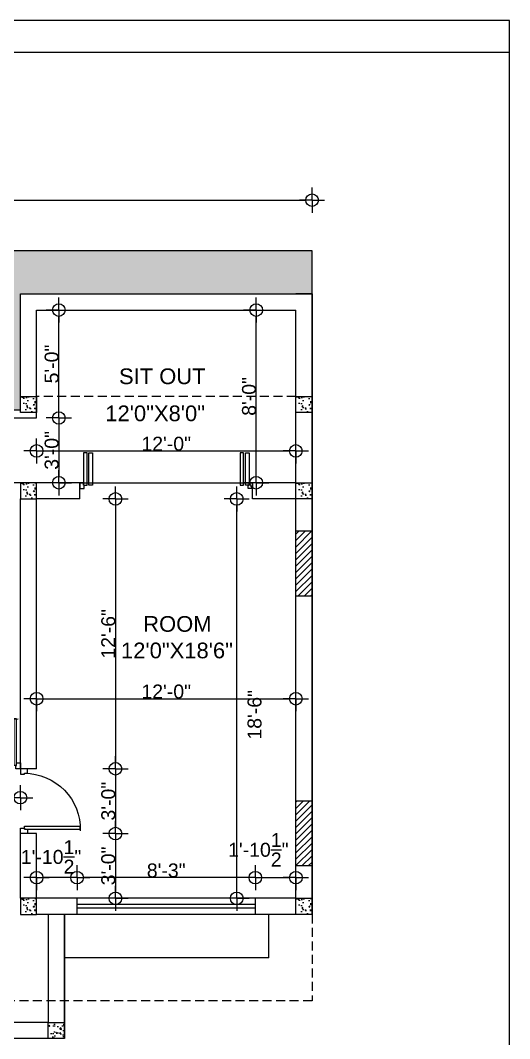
# Model space of a CAD drawing. Header units: inches. Extents: x 171009 to 352533, y -79956 to -38287.
# Drawn here: x 171932 to 172204, y -40185 to -39619 of the extents above; entities that cross this region are included whole.
import ezdxf

# ---------------------------------------------------------------- set-up
doc = ezdxf.new("R2010")
doc.units = ezdxf.units.IN
doc.header["$LTSCALE"] = 20
doc.header["$MEASUREMENT"] = 0
doc.header["$PDMODE"] = 34
doc.header["$PDSIZE"] = 5
doc.linetypes.add('HIDDEN', pattern=[0.375, 0.25, -0.125])
doc.linetypes.add('HIDDEN2', pattern=[0.1875, 0.125, -0.0625])
doc.layers.get('0').update_dxf_attribs({"linetype": 'CONTINUOUS'})
doc.layers.get('Defpoints').update_dxf_attribs({"linetype": 'CONTINUOUS'})
for name, color, linetype in [('AREA', 3, 'CONTINUOUS'), ('border', 230, 'CONTINUOUS'), ('COLUMN', 31, 'CONTINUOUS'), ('DIMLINE', 254, 'CONTINUOUS'), ('DOOR', 1, 'CONTINUOUS'), ('HATCH', 8, 'CONTINUOUS'), ('Roof lilne', 31, 'CONTINUOUS'), ('text', 2, 'CONTINUOUS'), ('TILE', 22, 'CONTINUOUS'), ('wall', 13, 'CONTINUOUS'), ('WINDOW', 4, 'CONTINUOUS')]:
    doc.layers.add(name, color=color, linetype=linetype)
doc.layers.add('correct', color=230, linetype='CONTINUOUS', plot=False)
doc.styles.add('style5', font='arial_B.ttf')
doc.styles.add('TEXTM', font='arial_B.ttf')
doc.dimstyles.new('ARCH_96_0', dxfattribs={"dimtxt": 7.75, "dimasz": 3.5, "dimexe": 0.25, "dimexo": 0, "dimgap": 0, "dimtad": 1, "dimzin": 15, "dimdsep": 46, "dimlunit": 4, "dimtxsty": 'TEXTM', "dimblk": 'BLK', "dimcen": 0, "dimdle": 0.09375, "dimse1": 1, "dimse2": 1, "dimclrd": 256, "dimclrt": 3, "dimadec": 0, "dimazin": 0, "dimtfac": 1, "dimtix": 1, "dimtmove": 2, "dimatfit": 3, "dimldrblk": 'BLK', "dimfxl": 0.25, "dimtvp": 1.4625, "dimtolj": 1, "dimtzin": 15, "dimlwd": -1, "dimarcsym": 0})

# ---------------------------------------------------------------- blocks, each defined once
blk = doc.blocks.new('A$C3B4262AC')
at = {"layer": 'DOOR'}
for p, q in [((0, 4), (0, 0)), ((2.5, 4), (0, 4)), ((0, 0), (3, 0)), ((2.5, 2.25), (2.5, 4)), ((3, 2.25), (2.5, 2.25)), ((3, 0), (3, 2.25))]:
    blk.add_line(p, q, dxfattribs=at)
blk = doc.blocks.new('DR1H902')
at = {"color": 0}
for p, q in [((-0.5, 0), (-0.5, 1)), ((-0.5, 1), (-0.45, 1)), ((-0.45, 0), (-0.45, 1)), ((-0.5, 0), (-0.45, 0))]:
    blk.add_line(p, q, dxfattribs=at)
blk.add_arc((-0.5, 0), 1, 0, 91.707, dxfattribs=at)
blk = doc.blocks.new('A$C1F9E242A')
blk.add_blockref('A$C3B4262AC', (0, 0))
at = {"xscale": -1}
blk.add_blockref('A$C3B4262AC', (36, 0), dxfattribs=at)
at = {"layer": 'DOOR', "xscale": -31, "yscale": 31, "zscale": 68.88888888888889}
blk.add_blockref('DR1H902', (18, 2.25), dxfattribs=at)
blk = doc.blocks.new('*U28')
at = {"xscale": -1}
blk.add_blockref('A$C1F9E242A', (0, -2), dxfattribs=at)
blk = doc.blocks.new('*U48')
blk.add_blockref('A$C1F9E242A', (-36, -2))
blk = doc.blocks.new('BLK')
for q in [(0, 2), (-2, 0), (0, -2), (2, 0)]:
    blk.add_line((0, 0), q)
blk.add_circle((0, 0), 1)
blk = doc.blocks.new('*D339')
at = {"layer": 'Defpoints', "color": 0, "transparency": 16777216}
for p in [(171941.08, -39780.36), (171953.44, -39780.36), (171941.08, -39840.36)]:
    blk.add_point(p, dxfattribs=at)
at = {"layer": 'DIMLINE', "transparency": 16777216}
blk.add_line((171953.44, -39836.86), (171953.44, -39783.86), dxfattribs=at)
at = {"layer": 'DIMLINE', "transparency": 16777216, "xscale": 3.5, "yscale": 3.5, "zscale": 3.5}
for p, rotation in [((171953.44, -39780.36), 90), ((171953.44, -39840.36), 270)]:
    blk.add_blockref('BLK', p, dxfattribs=dict(at, rotation=rotation))
at = {"layer": 'DIMLINE', "color": 3, "transparency": 16777216, "insert": (171949.49, -39810.36), "char_height": 7.75, "attachment_point": 5, "rotation": 90, "style": 'TEXTM'}
blk.add_mtext('\\A1;5\'-0"', dxfattribs=at)
blk = doc.blocks.new('*D340')
at = {"layer": 'Defpoints', "color": 0, "transparency": 16777216}
for p in [(171941.08, -39840.36), (171941.09, -39876.36), (171953.44, -39876.36)]:
    blk.add_point(p, dxfattribs=at)
at = {"layer": 'DIMLINE', "transparency": 16777216}
blk.add_line((171953.44, -39843.86), (171953.44, -39872.86), dxfattribs=at)
at = {"layer": 'DIMLINE', "transparency": 16777216, "xscale": 3.5, "yscale": 3.5, "zscale": 3.5}
for p, rotation in [((171953.44, -39840.36), 90), ((171953.44, -39876.36), 270)]:
    blk.add_blockref('BLK', p, dxfattribs=dict(at, rotation=rotation))
at = {"layer": 'DIMLINE', "color": 3, "transparency": 16777216, "insert": (171949.48, -39858.36), "char_height": 7.75, "attachment_point": 5, "rotation": 90, "style": 'TEXTM'}
blk.add_mtext('\\A1;3\'-0"', dxfattribs=at)
blk = doc.blocks.new('*D341')
at = {"layer": 'Defpoints', "color": 0, "transparency": 16777216}
for p in [(172063.06, -39780.36), (172066.72, -39780.36), (172066.72, -39876.36)]:
    blk.add_point(p, dxfattribs=at)
at = {"layer": 'DIMLINE', "transparency": 16777216}
blk.add_line((172063.06, -39872.86), (172063.06, -39783.86), dxfattribs=at)
at = {"layer": 'DIMLINE', "transparency": 16777216, "xscale": 3.5, "yscale": 3.5, "zscale": 3.5}
for p, rotation in [((172063.06, -39780.36), 90), ((172063.06, -39876.36), 270)]:
    blk.add_blockref('BLK', p, dxfattribs=dict(at, rotation=rotation))
at = {"layer": 'DIMLINE', "color": 3, "transparency": 16777216, "insert": (172059.1, -39828.36), "char_height": 7.75, "attachment_point": 5, "rotation": 90, "style": 'TEXTM'}
blk.add_mtext('\\A1;8\'-0"', dxfattribs=at)
blk = doc.blocks.new('*D342')
at = {"layer": 'Defpoints', "color": 0, "transparency": 16777216}
for p in [(171941.08, -39821.71), (172085.08, -39821.71), (172085.08, -39858.68)]:
    blk.add_point(p, dxfattribs=at)
at = {"layer": 'DIMLINE', "transparency": 16777216}
blk.add_line((171944.58, -39858.68), (172081.58, -39858.68), dxfattribs=at)
at = {"layer": 'DIMLINE', "transparency": 16777216, "xscale": 3.5, "yscale": 3.5, "zscale": 3.5}
for p, rotation in [((171941.08, -39858.68), 179.9999190718553), ((172085.08, -39858.68), 359.9999190718552)]:
    blk.add_blockref('BLK', p, dxfattribs=dict(at, rotation=rotation))
at = {"layer": 'DIMLINE', "color": 3, "transparency": 16777216, "insert": (172013.08, -39854.72), "char_height": 7.75, "attachment_point": 5, "rotation": 359.9999, "style": 'TEXTM'}
blk.add_mtext('\\A1;12\'-0"', dxfattribs=at)
blk = doc.blocks.new('*D357')
at = {"layer": 'Defpoints', "color": 0, "transparency": 16777216}
for p in [(171941.09, -39885.36), (171941.09, -40035.36), (171984.89, -40035.36)]:
    blk.add_point(p, dxfattribs=at)
at = {"layer": 'DIMLINE', "transparency": 16777216}
blk.add_line((171984.89, -39888.86), (171984.89, -40031.86), dxfattribs=at)
at = {"layer": 'DIMLINE', "transparency": 16777216, "xscale": 3.5, "yscale": 3.5, "zscale": 3.5}
for p, rotation in [((171984.89, -39885.36), 90), ((171984.89, -40035.36), 270)]:
    blk.add_blockref('BLK', p, dxfattribs=dict(at, rotation=rotation))
at = {"layer": 'DIMLINE', "color": 3, "transparency": 16777216, "insert": (171980.94, -39960.36), "char_height": 7.75, "attachment_point": 5, "rotation": 90, "style": 'TEXTM'}
blk.add_mtext('\\A1;12\'-6"', dxfattribs=at)
blk = doc.blocks.new('*D358')
at = {"layer": 'Defpoints', "color": 0, "transparency": 16777216}
for p in [(171941.08, -40035.36), (171941.09, -40071.36), (171984.89, -40071.36)]:
    blk.add_point(p, dxfattribs=at)
at = {"layer": 'DIMLINE', "transparency": 16777216}
blk.add_line((171984.89, -40038.86), (171984.89, -40067.86), dxfattribs=at)
at = {"layer": 'DIMLINE', "transparency": 16777216, "xscale": 3.5, "yscale": 3.5, "zscale": 3.5}
for p, rotation in [((171984.89, -40035.36), 90), ((171984.89, -40071.36), 270)]:
    blk.add_blockref('BLK', p, dxfattribs=dict(at, rotation=rotation))
at = {"layer": 'DIMLINE', "color": 3, "transparency": 16777216, "insert": (171980.93, -40053.36), "char_height": 7.75, "attachment_point": 5, "rotation": 90, "style": 'TEXTM'}
blk.add_mtext('\\A1;3\'-0"', dxfattribs=at)
blk = doc.blocks.new('*D359')
at = {"layer": 'Defpoints', "color": 0, "transparency": 16777216}
for p in [(171941.09, -40071.36), (171941.09, -40107.36), (171984.89, -40107.36)]:
    blk.add_point(p, dxfattribs=at)
at = {"layer": 'DIMLINE', "transparency": 16777216}
blk.add_line((171984.89, -40074.86), (171984.89, -40103.86), dxfattribs=at)
at = {"layer": 'DIMLINE', "transparency": 16777216, "xscale": 3.5, "yscale": 3.5, "zscale": 3.5}
for p, rotation in [((171984.89, -40071.36), 90), ((171984.89, -40107.36), 270)]:
    blk.add_blockref('BLK', p, dxfattribs=dict(at, rotation=rotation))
at = {"layer": 'DIMLINE', "color": 3, "transparency": 16777216, "insert": (171980.93, -40089.36), "char_height": 7.75, "attachment_point": 5, "rotation": 90, "style": 'TEXTM'}
blk.add_mtext('\\A1;3\'-0"', dxfattribs=at)
blk = doc.blocks.new('*D360')
at = {"layer": 'Defpoints', "color": 0, "transparency": 16777216}
for p in [(171573.12, -39747.36), (172094.08, -39747.36), (172094.08, -40116.36)]:
    blk.add_point(p, dxfattribs=at)
at = {"layer": 'DIMLINE', "transparency": 16777216}
blk.add_line((171573.12, -40112.86), (171573.12, -39750.86), dxfattribs=at)
at = {"layer": 'DIMLINE', "transparency": 16777216, "xscale": 3.5, "yscale": 3.5, "zscale": 3.5}
for p, rotation in [((171573.12, -39747.36), 90), ((171573.12, -40116.36), 270)]:
    blk.add_blockref('BLK', p, dxfattribs=dict(at, rotation=rotation))
at = {"layer": 'DIMLINE', "color": 3, "transparency": 16777216, "insert": (171569.16, -39931.86), "char_height": 7.75, "attachment_point": 5, "rotation": 90, "style": 'TEXTM'}
blk.add_mtext('\\A1;30\'-9"', dxfattribs=at)
blk = doc.blocks.new('*D361')
at = {"layer": 'Defpoints', "color": 0, "transparency": 16777216}
for p in [(171941.08, -39990.94), (172085.08, -39990.94), (172085.08, -39996.41)]:
    blk.add_point(p, dxfattribs=at)
at = {"layer": 'DIMLINE', "transparency": 16777216}
blk.add_line((171944.58, -39996.41), (172081.58, -39996.41), dxfattribs=at)
at = {"layer": 'DIMLINE', "transparency": 16777216, "xscale": 3.5, "yscale": 3.5, "zscale": 3.5, "rotation": 180}
blk.add_blockref('BLK', (171941.08, -39996.41), dxfattribs=at)
at = {"layer": 'DIMLINE', "transparency": 16777216, "xscale": 3.5, "yscale": 3.5, "zscale": 3.5}
blk.add_blockref('BLK', (172085.08, -39996.41), dxfattribs=at)
at = {"layer": 'DIMLINE', "color": 3, "transparency": 16777216, "insert": (172013.08, -39992.46), "char_height": 7.75, "attachment_point": 5, "style": 'TEXTM'}
blk.add_mtext('\\A1;12\'-0"', dxfattribs=at)
blk = doc.blocks.new('*D362')
at = {"layer": 'Defpoints', "color": 0, "transparency": 16777216}
for p in [(172052.23, -39885.36), (172078.08, -39885.36), (172038.77, -40107.36)]:
    blk.add_point(p, dxfattribs=at)
at = {"layer": 'DIMLINE', "transparency": 16777216}
blk.add_line((172052.23, -40103.86), (172052.23, -39888.86), dxfattribs=at)
at = {"layer": 'DIMLINE', "transparency": 16777216, "xscale": 3.5, "yscale": 3.5, "zscale": 3.5}
for p, rotation in [((172052.23, -39885.36), 90), ((172052.23, -40107.36), 270)]:
    blk.add_blockref('BLK', p, dxfattribs=dict(at, rotation=rotation))
at = {"layer": 'DIMLINE', "color": 3, "transparency": 16777216, "insert": (172062.16, -40005.36), "char_height": 7.75, "attachment_point": 5, "rotation": 90, "style": 'TEXTM'}
blk.add_mtext('\\A1;18\'-6"', dxfattribs=at)
blk = doc.blocks.new('*D365')
at = {"layer": 'Defpoints', "color": 0, "transparency": 16777216}
for p in [(171932.09, -40051.42), (171860.08, -40075.64), (171932.09, -40075.64)]:
    blk.add_point(p, dxfattribs=at)
at = {"layer": 'DIMLINE', "transparency": 16777216}
blk.add_line((171863.58, -40051.42), (171928.59, -40051.42), dxfattribs=at)
at = {"layer": 'DIMLINE', "transparency": 16777216, "xscale": 3.5, "yscale": 3.5, "zscale": 3.5, "rotation": 180}
blk.add_blockref('BLK', (171860.08, -40051.42), dxfattribs=at)
at = {"layer": 'DIMLINE', "transparency": 16777216, "xscale": 3.5, "yscale": 3.5, "zscale": 3.5}
blk.add_blockref('BLK', (171932.09, -40051.42), dxfattribs=at)
at = {"layer": 'DIMLINE', "color": 3, "transparency": 16777216, "insert": (171896.08, -40047.47), "char_height": 7.75, "attachment_point": 5, "style": 'TEXTM'}
blk.add_mtext('\\A1;6\'-0"', dxfattribs=at)
blk = doc.blocks.new('*D366')
at = {"layer": 'Defpoints', "color": 0, "transparency": 16777216}
for p in [(172094.08, -39719.28), (171617.08, -39747.36), (172094.08, -39747.36)]:
    blk.add_point(p, dxfattribs=at)
at = {"layer": 'DIMLINE', "transparency": 16777216}
blk.add_line((171620.58, -39719.28), (172090.58, -39719.28), dxfattribs=at)
at = {"layer": 'DIMLINE', "transparency": 16777216, "xscale": 3.5, "yscale": 3.5, "zscale": 3.5, "rotation": 180}
blk.add_blockref('BLK', (171617.08, -39719.28), dxfattribs=at)
at = {"layer": 'DIMLINE', "transparency": 16777216, "xscale": 3.5, "yscale": 3.5, "zscale": 3.5}
blk.add_blockref('BLK', (172094.08, -39719.28), dxfattribs=at)
at = {"layer": 'DIMLINE', "color": 3, "transparency": 16777216, "insert": (171855.58, -39715.32), "char_height": 7.75, "attachment_point": 5, "style": 'TEXTM'}
blk.add_mtext('\\A1;39\'-9"', dxfattribs=at)
blk = doc.blocks.new('*D371')
at = {"layer": 'Defpoints', "color": 0, "transparency": 16777216}
for p in [(172085.09, -40095.88), (172062.58, -40116.36), (172085.09, -40116.36)]:
    blk.add_point(p, dxfattribs=at)
at = {"layer": 'DIMLINE', "transparency": 16777216}
blk.add_line((172066.08, -40095.88), (172081.59, -40095.88), dxfattribs=at)
at = {"layer": 'DIMLINE', "transparency": 16777216, "xscale": 3.5, "yscale": 3.5, "zscale": 3.5, "rotation": 180}
blk.add_blockref('BLK', (172062.58, -40095.88), dxfattribs=at)
at = {"layer": 'DIMLINE', "transparency": 16777216, "xscale": 3.5, "yscale": 3.5, "zscale": 3.5}
blk.add_blockref('BLK', (172085.09, -40095.88), dxfattribs=at)
at = {"layer": 'DIMLINE', "color": 3, "transparency": 16777216, "insert": (172064.24, -40080.38), "char_height": 7.75, "attachment_point": 5, "style": 'TEXTM'}
blk.add_mtext('\\A1;1\'-10{\\H1.000000x;\\S1/2;}"', dxfattribs=at)
blk = doc.blocks.new('*D372')
at = {"layer": 'Defpoints', "color": 0, "transparency": 16777216}
for p in [(171963.58, -40095.88), (171963.58, -40107.36), (172062.58, -40107.36)]:
    blk.add_point(p, dxfattribs=at)
at = {"layer": 'DIMLINE', "transparency": 16777216}
blk.add_line((172059.08, -40095.88), (171967.08, -40095.88), dxfattribs=at)
at = {"layer": 'DIMLINE', "transparency": 16777216, "xscale": 3.5, "yscale": 3.5, "zscale": 3.5}
for p, rotation in [((171963.58, -40095.88), 180.0000000000084), ((172062.58, -40095.88), 8.393286066166183e-12)]:
    blk.add_blockref('BLK', p, dxfattribs=dict(at, rotation=rotation))
at = {"layer": 'DIMLINE', "color": 3, "transparency": 16777216, "insert": (172013.08, -40091.92), "char_height": 7.75, "attachment_point": 5, "style": 'TEXTM'}
blk.add_mtext('\\A1;8\'-3"', dxfattribs=at)
blk = doc.blocks.new('*D373')
at = {"layer": 'Defpoints', "color": 0, "transparency": 16777216}
for p in [(171941.08, -40095.88), (171941.08, -40107.36), (171963.58, -40107.36)]:
    blk.add_point(p, dxfattribs=at)
at = {"layer": 'DIMLINE', "transparency": 16777216}
blk.add_line((171960.08, -40095.88), (171944.58, -40095.88), dxfattribs=at)
at = {"layer": 'DIMLINE', "transparency": 16777216, "xscale": 3.5, "yscale": 3.5, "zscale": 3.5}
for p, rotation in [((171941.08, -40095.88), 179.9999999999629), ((171963.58, -40095.88), 359.9999999999629)]:
    blk.add_blockref('BLK', p, dxfattribs=dict(at, rotation=rotation))
at = {"layer": 'DIMLINE', "color": 3, "transparency": 16777216, "insert": (171949.13, -40084.34), "char_height": 7.75, "attachment_point": 5, "style": 'TEXTM'}
blk.add_mtext('\\A1;1\'-10{\\H1.000000x;\\S1/2;}"', dxfattribs=at)

msp = doc.modelspace()

# ---------------------------------------------------------------- hatches: boundary and pattern name
h = msp.add_hatch()
h.set_pattern_fill('ANSI31', color=256, scale=20, style=0)
h.set_pattern_definition([(45, (-2227.5884, 18), (-1.767766953, 1.767766953), [])])
h.paths.add_polyline_path([(172094.084, -39903.358), (172085.084, -39903.358), (172085.084, -39939.358), (172094.084, -39939.358)])
h = msp.add_hatch()
h.set_pattern_fill('ANSI31', color=256, scale=20, style=0)
h.set_pattern_definition([(45, (-2227.5884, 0), (-1.767766953, 1.767766953), [])])
h.paths.add_polyline_path([(172094.084, -40053.358), (172085.084, -40053.358), (172085.084, -40089.358), (172094.084, -40089.358)])
at = {"layer": 'HATCH'}
h = msp.add_hatch(dxfattribs=at)
h.set_pattern_fill('AR-CONC', color=8, style=0)
h.set_pattern_definition([(50, (-1552.973, -2135.798), (7.17260183, -0.62752135), [0.75, -8.25]), (355, (-1552.973, -2135.798), (-1.38751334, 7.52192134), [0.6, -6.6]), (100.4514, (-1552.375, -2135.85), (5.78509382, 6.89439542), [0.6374019, -7.01142112]), (46.1842, (-1552.973, -2133.798), (10.6724105, -1.65519014), [1.125, -12.375]), (96.6356, (-1552.083, -2133.936), (9.34662706, 9.7411787), [0.9561029, -10.51713]), (351.1842, (-1552.973, -2133.798), (9.34661945, 9.741186), [0.9, -9.9]), (21, (-1551.973, -2134.298), (5.96907052, -4.0261889), [0.75, -8.25]), (326, (-1551.973, -2134.298), (2.43315332, 7.25150045), [0.6, -6.6]), (71.4514, (-1551.4753, -2134.6335), (8.40222629, 3.22530497), [0.6374019, -7.01142112]), (37.5, (-1552.9728, -2135.798), (0.121598553, 3.32893854), [0, -6.52, 0, -6.7, 0, -6.625]), (7.5, (-1552.9728, -2135.798), (2.630695374, 3.94411712), [0, -3.82, 0, -6.37, 0, -2.525]), (327.5, (-1555.2028, -2135.798), (5.33822436, -0.225548717), [0, -2.5, 0, -7.8, 0, -10.35]), (317.5, (-1556.203, -2135.798), (5.83186169, 1.00104982), [0, -3.25, 0, -5.18, 0, -7.35])])
h.paths.add_polyline_path([(171941.085, -39828.327), (171932.085, -39828.327), (171932.085, -39837.327), (171941.085, -39837.327)])
h = msp.add_hatch(dxfattribs=at)
h.set_pattern_fill('AR-CONC', color=8, style=0)
h.set_pattern_definition([(50, (-1399.974, -2135.8296), (7.17260183, -0.62752135), [0.75, -8.25]), (355, (-1399.974, -2135.8296), (-1.38751334, 7.52192134), [0.6, -6.6]), (100.4514, (-1399.3765, -2135.882), (5.78509382, 6.89439542), [0.6374019, -7.01142112]), (46.1842, (-1399.974, -2133.83), (10.6724105, -1.65519014), [1.125, -12.375]), (96.6356, (-1399.085, -2133.968), (9.34662706, 9.7411787), [0.9561029, -10.51713]), (351.1842, (-1399.974, -2133.83), (9.34661945, 9.741186), [0.9, -9.9]), (21, (-1398.974, -2134.3296), (5.96907052, -4.0261889), [0.75, -8.25]), (326, (-1398.974, -2134.3296), (2.43315332, 7.25150045), [0.6, -6.6]), (71.4514, (-1398.477, -2134.665), (8.40222629, 3.22530497), [0.6374019, -7.01142112]), (37.5, (-1399.9742, -2135.8296), (0.121598553, 3.32893854), [0, -6.52, 0, -6.7, 0, -6.625]), (7.5, (-1399.9742, -2135.8296), (2.630695374, 3.94411712), [0, -3.82, 0, -6.37, 0, -2.525]), (327.5, (-1402.2042, -2135.8296), (5.33822436, -0.225548717), [0, -2.5, 0, -7.8, 0, -10.35]), (317.5, (-1403.204, -2135.8296), (5.83186169, 1.00104982), [0, -3.25, 0, -5.18, 0, -7.35])])
h.paths.add_polyline_path([(172094.084, -39828.358), (172085.084, -39828.358), (172085.084, -39837.358), (172094.084, -39837.358)])
h = msp.add_hatch(dxfattribs=at)
h.set_pattern_fill('AR-CONC', color=8, style=0)
h.set_pattern_definition([(50, (-1552.9727, -2183.8296), (7.17260183, -0.62752135), [0.75, -8.25]), (355, (-1552.973, -2183.8296), (-1.38751334, 7.52192134), [0.6, -6.6]), (100.4514, (-1552.375, -2183.882), (5.78509382, 6.89439542), [0.6374019, -7.01142112]), (46.1842, (-1552.973, -2181.83), (10.6724105, -1.65519014), [1.125, -12.375]), (96.6356, (-1552.083, -2181.968), (9.34662706, 9.7411787), [0.9561029, -10.51713]), (351.1842, (-1552.973, -2181.83), (9.34661945, 9.741186), [0.9, -9.9]), (21, (-1551.9727, -2182.3296), (5.96907052, -4.0261889), [0.75, -8.25]), (326, (-1551.973, -2182.3296), (2.43315332, 7.25150045), [0.6, -6.6]), (71.4514, (-1551.475, -2182.665), (8.40222629, 3.22530497), [0.6374019, -7.01142112]), (37.5, (-1552.9727, -2183.8296), (0.121598553, 3.32893854), [0, -6.52, 0, -6.7, 0, -6.625]), (7.5, (-1552.9727, -2183.8296), (2.630695374, 3.94411712), [0, -3.82, 0, -6.37, 0, -2.525]), (327.5, (-1555.2027, -2183.8296), (5.33822436, -0.225548717), [0, -2.5, 0, -7.8, 0, -10.35]), (317.5, (-1556.2027, -2183.8296), (5.83186169, 1.00104982), [0, -3.25, 0, -5.18, 0, -7.35])])
h.paths.add_polyline_path([(171941.085, -39876.358), (171932.085, -39876.358), (171932.085, -39885.358), (171941.085, -39885.358)])
h = msp.add_hatch(dxfattribs=at)
h.set_pattern_fill('AR-CONC', color=8, style=0)
h.set_pattern_definition([(50, (-1399.974, -2183.8296), (7.17260183, -0.62752135), [0.75, -8.25]), (355, (-1399.974, -2183.8296), (-1.38751334, 7.52192134), [0.6, -6.6]), (100.4514, (-1399.3765, -2183.882), (5.78509382, 6.89439542), [0.6374019, -7.01142112]), (46.1842, (-1399.974, -2181.83), (10.6724105, -1.65519014), [1.125, -12.375]), (96.6356, (-1399.085, -2181.968), (9.34662706, 9.7411787), [0.9561029, -10.51713]), (351.1842, (-1399.974, -2181.83), (9.34661945, 9.741186), [0.9, -9.9]), (21, (-1398.974, -2182.3296), (5.96907052, -4.0261889), [0.75, -8.25]), (326, (-1398.974, -2182.3296), (2.43315332, 7.25150045), [0.6, -6.6]), (71.4514, (-1398.477, -2182.665), (8.40222629, 3.22530497), [0.6374019, -7.01142112]), (37.5, (-1399.9742, -2183.8296), (0.121598553, 3.32893854), [0, -6.52, 0, -6.7, 0, -6.625]), (7.5, (-1399.9742, -2183.8296), (2.630695374, 3.94411712), [0, -3.82, 0, -6.37, 0, -2.525]), (327.5, (-1402.2042, -2183.8296), (5.33822436, -0.225548717), [0, -2.5, 0, -7.8, 0, -10.35]), (317.5, (-1403.204, -2183.8296), (5.83186169, 1.00104982), [0, -3.25, 0, -5.18, 0, -7.35])])
h.paths.add_polyline_path([(172094.084, -39876.358), (172085.084, -39876.358), (172085.084, -39885.358), (172094.084, -39885.358)])
h = msp.add_hatch(dxfattribs=at)
h.set_pattern_fill('AR-CONC', color=8, style=0)
h.set_pattern_definition([(50, (-1552.9727, -2414.8296), (7.17260183, -0.62752135), [0.75, -8.25]), (355, (-1552.973, -2414.8296), (-1.38751334, 7.52192134), [0.6, -6.6]), (100.4514, (-1552.375, -2414.882), (5.78509382, 6.89439542), [0.6374019, -7.01142112]), (46.1842, (-1552.973, -2412.83), (10.6724105, -1.65519014), [1.125, -12.375]), (96.6356, (-1552.083, -2412.968), (9.34662706, 9.7411787), [0.9561029, -10.51713]), (351.1842, (-1552.973, -2412.83), (9.34661945, 9.741186), [0.9, -9.9]), (21, (-1551.9727, -2413.3296), (5.96907052, -4.0261889), [0.75, -8.25]), (326, (-1551.973, -2413.3296), (2.43315332, 7.25150045), [0.6, -6.6]), (71.4514, (-1551.475, -2413.665), (8.40222629, 3.22530497), [0.6374019, -7.01142112]), (37.5, (-1552.9727, -2414.8296), (0.121598553, 3.32893854), [0, -6.52, 0, -6.7, 0, -6.625]), (7.5, (-1552.9727, -2414.8296), (2.630695374, 3.94411712), [0, -3.82, 0, -6.37, 0, -2.525]), (327.5, (-1555.2027, -2414.8296), (5.33822436, -0.225548717), [0, -2.5, 0, -7.8, 0, -10.35]), (317.5, (-1556.2027, -2414.8296), (5.83186169, 1.00104982), [0, -3.25, 0, -5.18, 0, -7.35])])
h.paths.add_polyline_path([(171941.085, -40107.358), (171932.085, -40107.358), (171932.085, -40116.358), (171941.085, -40116.358)])
h = msp.add_hatch(dxfattribs=at)
h.set_pattern_fill('AR-CONC', color=8, style=0)
h.set_pattern_definition([(50, (-1399.974, -2414.8296), (7.17260183, -0.62752135), [0.75, -8.25]), (355, (-1399.974, -2414.8296), (-1.38751334, 7.52192134), [0.6, -6.6]), (100.4514, (-1399.3765, -2414.882), (5.78509382, 6.89439542), [0.6374019, -7.01142112]), (46.1842, (-1399.974, -2412.83), (10.6724105, -1.65519014), [1.125, -12.375]), (96.6356, (-1399.085, -2412.968), (9.34662706, 9.7411787), [0.9561029, -10.51713]), (351.1842, (-1399.974, -2412.83), (9.34661945, 9.741186), [0.9, -9.9]), (21, (-1398.974, -2413.3296), (5.96907052, -4.0261889), [0.75, -8.25]), (326, (-1398.974, -2413.3296), (2.43315332, 7.25150045), [0.6, -6.6]), (71.4514, (-1398.477, -2413.665), (8.40222629, 3.22530497), [0.6374019, -7.01142112]), (37.5, (-1399.9742, -2414.8296), (0.121598553, 3.32893854), [0, -6.52, 0, -6.7, 0, -6.625]), (7.5, (-1399.9742, -2414.8296), (2.630695374, 3.94411712), [0, -3.82, 0, -6.37, 0, -2.525]), (327.5, (-1402.2042, -2414.8296), (5.33822436, -0.225548717), [0, -2.5, 0, -7.8, 0, -10.35]), (317.5, (-1403.204, -2414.8296), (5.83186169, 1.00104982), [0, -3.25, 0, -5.18, 0, -7.35])])
h.paths.add_polyline_path([(172094.084, -40107.358), (172085.084, -40107.358), (172085.084, -40116.358), (172094.084, -40116.358)])
h = msp.add_hatch(dxfattribs=at)
h.set_pattern_fill('AR-CONC', color=8, style=0)
h.set_pattern_definition([(50, (-4298.031, 1812.865), (7.17260183, -0.62752135), [0.75, -8.25]), (355, (-4298.031, 1812.865), (-1.38751334, 7.52192134), [0.6, -6.6]), (100.4514, (-4297.433, 1812.8125), (5.78509382, 6.89439542), [0.6374019, -7.01142112]), (46.1842, (-4298.031, 1814.865), (10.6724105, -1.65519014), [1.125, -12.375]), (96.6356, (-4297.141, 1814.727), (9.34662706, 9.7411787), [0.9561029, -10.51713]), (351.1842, (-4298.031, 1814.865), (9.34661945, 9.741186), [0.9, -9.9]), (21, (-4297.031, 1814.365), (5.96907052, -4.0261889), [0.75, -8.25]), (326, (-4297.031, 1814.365), (2.43315332, 7.25150045), [0.6, -6.6]), (71.4514, (-4296.5333, 1814.029), (8.40222629, 3.22530497), [0.6374019, -7.01142112]), (37.5, (-4298.0308, 1812.8647), (0.121598553, 3.32893854), [0, -6.52, 0, -6.7, 0, -6.625]), (7.5, (-4298.0308, 1812.8647), (2.630695374, 3.94411712), [0, -3.82, 0, -6.37, 0, -2.525]), (327.5, (-4300.2608, 1812.8647), (5.33822436, -0.225548717), [0, -2.5, 0, -7.8, 0, -10.35]), (317.5, (-4301.261, 1812.8647), (5.83186169, 1.00104982), [0, -3.25, 0, -5.18, 0, -7.35])])
h.paths.add_polyline_path([(171956.585, -40185.358), (171956.585, -40176.358), (171947.587, -40176.358), (171947.587, -40185.358)])
at = {"layer": 'TILE'}
h = msp.add_hatch(dxfattribs=at)
h.set_pattern_fill('SPANTILE', color=256, scale=8, style=0)
h.set_pattern_definition([(274.9697, (-4695.54845, 26), (-7.99993045606, 96.00000841214), [7.387776, -177.306568]), (180, (-4694.9084, 18.64), (-8, -8), [0.64, -7.36]), (0, (-4702.9084, 18), (8, 8), [2.24, -5.76]), (90, (-4700.6684, 18), (-8, 8), [0.8, -7.2]), (270, (-4695.5484, 18.8), (8, -8), [0.8, -7.2]), (0, (-4695.5484, 18), (8, 8), [0.64, -7.36]), (0, (-4702.9084, 18.64), (8, 8), [1.6, -6.4]), (85.0303, (-4701.30845, 18.64), (7.99993045606, 96.00000841214), [7.387776, -177.306568]), (52.6961, (-4701.30845, 19.04), (-103.99988711906, -136.0000859335), [2.112064, -209.094]), (18.4349, (-4700.0284, 20.72), (16.000003477, 7.999987226), [2.023856, -23.27436]), (341.5651, (-4698.1084, 21.36), (-16.000003477, 7.999987226), [2.023856, -23.27436]), (307.3039, (-4696.18845, 20.72), (103.99988711906, -136.0000859335), [2.112064, -209.094]), (20.2249, (-4699.62845, 20.16), (-87.9999781147, -32.0000666848), [1.61988, -160.367776]), (339.7751, (-4698.10845, 20.72), (87.9999781147, -32.0000666848), [1.61988, -160.367776]), (307.4054, (-4696.58845, 20.16), (80.0000796209, -103.99993971984), [1.712072, -169.4954]), (52.5946, (-4700.66845, 18.8), (-80.0000796209, -103.99993971984), [1.712072, -169.4954])])
h.paths.add_polyline_path([(171617.084, -39747.358), (171617.084, -39771.358), (171779.085, -39771.358), (171779.083, -39835.858), (171851.084, -39835.858), (171860.084, -39835.858), (171932.084, -39835.858), (171932.082, -39771.358), (172094.084, -39771.358), (172094.084, -39747.358)])

# ---------------------------------------------------------------- linework, layer by layer
for p, q in [((172094.084, -39747.358), (171617.084, -39747.358)), ((172094.084, -39771.358), (172094.084, -39747.358)), ((171932.082, -39771.358), (172094.084, -39771.358)), ((172094.084, -39876.358), (172094.084, -39771.358)), ((171941.082, -39780.358), (172085.079, -39780.358)), ((171941.082, -39840.358), (171941.082, -39780.358)), ((172085.085, -39876.358), (172085.079, -39780.358)), ((171860.084, -39835.858), (171932.087, -39835.858)), ((171860.084, -39840.358), (171941.082, -39840.358)), ((171947.587, -40116.358), (171947.587, -40176.358)), ((171956.585, -40185.358), (171956.585, -40116.358)), ((171947.587, -40176.358), (171890.585, -40176.358)), ((171956.585, -40185.358), (171899.585, -40185.358))]:
    msp.add_line(p, q)
at = {"linetype": 'HIDDEN2', "ltscale": 2}
msp.add_line((172085.082, -39828.331), (171941.082, -39828.331), dxfattribs=at)
at = {"linetype": 'HIDDEN'}
for p, q in [((172094.084, -40116.358), (172094.084, -40164.385)), ((172094.084, -40164.385), (171617.082, -40164.385))]:
    msp.add_line(p, q, dxfattribs=at)
at = {"layer": 'AREA'}
msp.add_lwpolyline([(171617.084, -39771.358), (171779.085, -39771.363), (171779.086, -39835.858), (171932.084, -39835.858), (171932.082, -39771.358), (172094.084, -39771.358), (172094.084, -40116.358), (171956.585, -40116.358), (171956.585, -40185.358), (171899.585, -40185.358), (171754.585, -40185.358), (171754.585, -40116.358), (171617.082, -40116.358), (171617.082, -39771.358)], dxfattribs=at)
at = {"layer": 'border', "ltscale": 5}
msp.add_line((171009.131, -39636.972), (172203.801, -39636.972), dxfattribs=at)
at = {"layer": 'COLUMN'}
for points in [[(171941.085, -39837.327), (171932.085, -39837.327), (171932.085, -39828.327), (171941.085, -39828.327)], [(172094.084, -39837.358), (172085.084, -39837.358), (172085.084, -39828.358), (172094.084, -39828.358)], [(171932.085, -39885.358), (171941.085, -39885.358), (171941.085, -39876.358), (171932.085, -39876.358)], [(172094.085, -39885.358), (172085.085, -39885.358), (172085.085, -39876.358), (172094.085, -39876.358)], [(171932.085, -40116.358), (171941.085, -40116.358), (171941.085, -40107.358), (171932.085, -40107.358)], [(172094.084, -40116.358), (172085.084, -40116.358), (172085.084, -40107.358), (172094.084, -40107.358)], [(171956.585, -40185.358), (171947.585, -40185.358), (171947.585, -40176.358), (171956.585, -40176.358)]]:
    msp.add_lwpolyline(points, close=True, dxfattribs=at)
at = {"layer": 'correct', "color": 3}
msp.add_lwpolyline([(172203.801, -40476.374), (172203.801, -39619.328), (171009.131, -39619.328), (171009.131, -40476.374)], close=True, dxfattribs=at)
at = {"layer": 'DOOR', "color": 4}
for points in [[(171967.084, -39877.758), (171969.084, -39877.758), (171969.084, -39859.758), (171967.084, -39859.758)], [(171972.084, -39877.758), (171970.084, -39877.758), (171970.084, -39859.758), (171972.084, -39859.758)], [(172054.084, -39877.758), (172056.084, -39877.758), (172056.084, -39859.758), (172054.084, -39859.758)], [(172059.084, -39877.758), (172057.084, -39877.758), (172057.084, -39859.758), (172059.084, -39859.758)]]:
    msp.add_lwpolyline(points, close=True, dxfattribs=at)
at = {"layer": 'Roof lilne'}
for q in [(172070.084, -40116.358), (171956.585, -40140.358)]:
    msp.add_line((172070.084, -40140.358), q, dxfattribs=at)
at = {"layer": 'wall'}
for p, q in [((172094.084, -39771.358), (172085.084, -39771.358)), ((171932.087, -39876.358), (171920.084, -39876.358)), ((171965.084, -39876.358), (171941.087, -39876.358)), ((171965.084, -39885.358), (171965.084, -39876.358)), ((172085.084, -39876.358), (172061.084, -39876.358)), ((172061.084, -39885.358), (172061.084, -39876.358)), ((172094.084, -40116.358), (172094.084, -39876.358)), ((171932.085, -40035.358), (171932.084, -39885.358)), ((171941.085, -40035.358), (171941.084, -39885.358)), ((171965.084, -39885.358), (171941.084, -39885.358)), ((172085.084, -39885.358), (172061.084, -39885.358)), ((172085.084, -40107.358), (172085.084, -39885.358)), ((172094.082, -39903.358), (172085.082, -39903.358)), ((172094.082, -39939.358), (172085.082, -39939.358)), ((171941.085, -40035.358), (171932.085, -40035.358)), ((172094.082, -40053.358), (172085.082, -40053.358)), ((171932.085, -40107.358), (171932.085, -40071.358)), ((171941.085, -40071.358), (171932.085, -40071.358)), ((171941.085, -40107.358), (171941.085, -40071.358)), ((172094.082, -40089.358), (172085.082, -40089.358)), ((171963.584, -40107.358), (171932.085, -40107.358)), ((171963.584, -40116.358), (171963.584, -40107.358)), ((172062.584, -40116.358), (172062.584, -40107.358)), ((172085.084, -40107.358), (172062.584, -40107.358)), ((171963.584, -40116.358), (171941.084, -40116.358)), ((172094.084, -40116.358), (172062.584, -40116.358))]:
    msp.add_line(p, q, dxfattribs=at)
at = {"layer": 'wall', "color": 7}
msp.add_line((171965.084, -39876.358), (172061.084, -39876.358), dxfattribs=at)
at = {"layer": 'WINDOW'}
for p, q in [((172062.584, -40107.358), (171963.584, -40107.358)), ((172062.584, -40116.358), (171963.584, -40116.358))]:
    msp.add_line(p, q, dxfattribs=at)
at = {"layer": 'WINDOW', "color": 4}
for p, q in [((172062.584, -40110.858), (171963.584, -40110.858)), ((172062.584, -40112.858), (171963.584, -40112.858))]:
    msp.add_line(p, q, dxfattribs=at)

# ---------------------------------------------------------------- block references
at = {"yscale": 0.8000000000010914, "zscale": 0.7999999999999999}
for p, xscale in [((171965.084, -39879.558), 0.7999999999883585), ((172061.084, -39879.558), -0.7999999999883585)]:
    msp.add_blockref('A$C3B4262AC', p, dxfattribs=dict(at, xscale=xscale))
at = {"layer": 'DOOR', "xscale": -0.8333333333139308, "yscale": 0.8333333333330302, "zscale": 0.8333333333333334}
msp.add_blockref('*U28', (171902.085, -40033.692), dxfattribs=at)
at = {"layer": 'DOOR', "rotation": 270}
msp.add_blockref('*U48', (171934.085, -40071.358), dxfattribs=at)

# ---------------------------------------------------------------- texts
at = {"layer": 'text', "style": 'style5'}
for s, height, p in [('SIT OUT', 8.7331, (171986.843, -39821.54)), ('12\'0"X8\'0"', 8.7331, (171979.251, -39842.139)), ('ROOM', 8.7331, (172000.307, -39959.199)), ('12\'0"X18\'6"', 8.73306, (171987.977, -39973.939))]:
    msp.add_text(s, height=height, dxfattribs=at).set_placement(p)

# ---------------------------------------------------------------- dimensions: what is measured, and where the dimension line sits
at = {"layer": 'DIMLINE'}
for base, p1, p2, picture, middle in [((172094.084, -39719.279), (171617.084, -39747.358), (172094.084, -39747.358), '*D366', (171855.584, -39715.32)), ((172085.084, -39996.412), (171941.084, -39990.945), (172085.084, -39990.945), '*D361', (172013.084, -39992.455)), ((171932.085, -40051.423), (171860.084, -40075.644), (171932.085, -40075.644), '*D365', (171896.084, -40047.466))]:
    dim = msp.add_linear_dim(base=base, p1=p1, p2=p2, dimstyle='ARCH_96_0', override={"dimfxl": 0.18}, dxfattribs=at)
    dim.commit()
    dim.dimension.update_dxf_attribs({"geometry": picture, "text_midpoint": middle})
for base, p1, p2, picture, middle in [((171573.123, -39747.358), (172094.084, -40116.358), (172094.084, -39747.358), '*D360', (171569.163, -39931.858)), ((171953.443, -39780.358), (171941.082, -39840.358), (171941.082, -39780.358), '*D339', (171949.486, -39810.358)), ((172063.059, -39780.358), (172066.721, -39876.358), (172066.721, -39780.358), '*D341', (172059.102, -39828.358)), ((171953.443, -39876.358), (171941.082, -39840.358), (171941.085, -39876.358), '*D340', (171949.483, -39858.358)), ((171984.893, -40035.358), (171941.085, -39885.358), (171941.085, -40035.358), '*D357', (171980.936, -39960.358)), ((171984.893, -40071.358), (171941.082, -40035.358), (171941.085, -40071.358), '*D358', (171980.934, -40053.358)), ((171984.893, -40107.358), (171941.085, -40071.358), (171941.085, -40107.358), '*D359', (171980.934, -40089.358))]:
    dim = msp.add_linear_dim(base=base, p1=p1, p2=p2, angle=90, dimstyle='ARCH_96_0', override={"dimfxl": 0.18}, dxfattribs=at)
    dim.commit()
    dim.dimension.update_dxf_attribs({"geometry": picture, "text_midpoint": middle})
for p1, p2, distance, picture, middle in [((171941.082, -39821.705), (172085.082, -39821.705), -36.975, '*D342', (172013.082, -39854.723)), ((172062.584, -40107.358), (171963.584, -40107.358), -11.475, '*D372', (172013.084, -40091.924))]:
    dim = msp.add_aligned_dim(p1=p1, p2=p2, distance=distance, dimstyle='ARCH_96_0', override={"dimfxl": 0.18}, dxfattribs=at)
    dim.commit()
    dim.dimension.update_dxf_attribs({"geometry": picture, "text_midpoint": middle})
for base, p1, p2, angle, picture, middle, dimtype in [((172052.231, -39885.358), (172038.765, -40107.358), (172078.079, -39885.358), 90, '*D362', (172062.162, -40005.358), 160), ((172085.085, -40095.884), (172062.584, -40116.358), (172085.085, -40116.358), 0, '*D371', (172064.243, -40080.383), 161), ((171941.084, -40095.884), (171963.584, -40107.358), (171941.084, -40107.358), 180, '*D373', (171949.126, -40084.338), 161)]:
    dim = msp.add_linear_dim(base=base, p1=p1, p2=p2, angle=angle, dimstyle='ARCH_96_0', override={"dimfxl": 0.18}, dxfattribs=at)
    dim.commit()
    dim.dimension.update_dxf_attribs({"geometry": picture, "text_midpoint": middle, "dimtype": dimtype})

doc.saveas('drawing.dxf')
